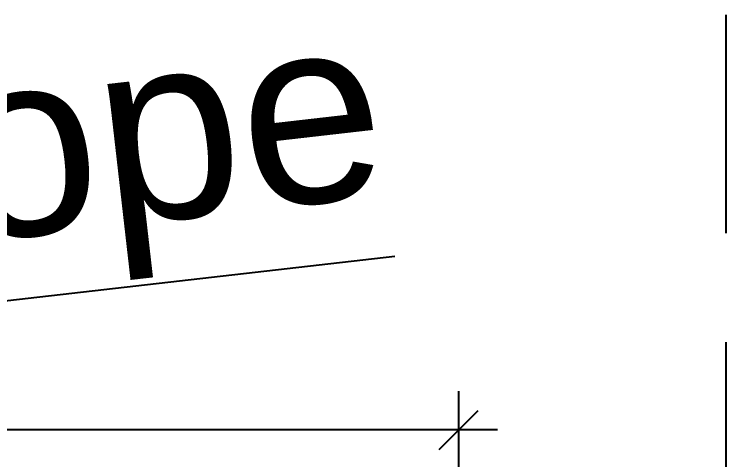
# Model space of a CAD drawing. Extents: x 7897917 to 8423973, y -6487334 to -6173396.
# Drawn here: x 8258567 to 8260032, y -6397518 to -6396600 of the extents above; entities that cross this region are included whole.
import ezdxf

# ---------------------------------------------------------------- set-up
doc = ezdxf.new("R2010")
doc.units = 0
doc.header["$LTSCALE"] = 600
doc.header["$MEASUREMENT"] = 0
doc.header["$PDMODE"] = 35
doc.linetypes.add('HIDDEN', pattern=[0.375, 0.25, -0.125])
doc.layers.get('0').update_dxf_attribs({"linetype": 'CONTINUOUS'})
doc.layers.get('Defpoints').update_dxf_attribs({"linetype": 'CONTINUOUS'})
for name, color, linetype in [('A-text', 7, 'CONTINUOUS'), ('Ridge', 53, 'CONTINUOUS'), ('Working Dim', 5, 'CONTINUOUS')]:
    doc.layers.add(name, color=color, linetype=linetype)
doc.styles.add('ari', font='arial.ttf')
doc.styles.add('ARIAL', font='arial.ttf')
doc.styles.add('ROMANS', font='romans.shx')
doc.dimstyles.new('int. dim', dxfattribs={"dimtxt": 450, "dimasz": 80, "dimexe": 80, "dimexo": 0, "dimgap": 70, "dimtad": 0, "dimdec": 0, "dimzin": 12, "dimdsep": 46, "dimtxsty": 'ari', "dimblk": 'OBLIQUE', "dimcen": 2, "dimdle": 80, "dimclrd": 256, "dimclre": 256, "dimclrt": 6, "dimadec": 0, "dimazin": 0, "dimtfac": 1, "dimtdec": 0, "dimtix": 1, "dimtmove": 2, "dimatfit": 3, "dimfxl": 1, "dimtolj": 1, "dimtzin": 0, "dimlwd": -1, "dimlwe": -1, "dimarcsym": 0})
doc.dimstyles.new('MM', dxfattribs={"dimscale": 0, "dimtxt": 200, "dimasz": 150, "dimexe": 40, "dimexo": 50, "dimgap": 50, "dimtad": 1, "dimdec": 0, "dimzin": 0, "dimdsep": 46, "dimtxsty": 'ROMANS', "dimblk": 'OBLIQUE', "dimcen": 0.09, "dimdle": 40, "dimclrd": 5, "dimclre": 5, "dimclrt": 6, "dimadec": 0, "dimazin": 0, "dimtfac": 1, "dimtdec": 0, "dimtofl": 0, "dimtmove": 0, "dimatfit": 3, "dimfxl": 1, "dimfrac": 2, "dimtolj": 1, "dimtzin": 0, "dimarcsym": 0})

# ---------------------------------------------------------------- blocks, each defined once
blk = doc.blocks.new('_Oblique')
at = {"color": 0, "linetype": 'ByBlock', "lineweight": -2}
blk.add_line((-0.5, -0.5), (0.5, 0.5), dxfattribs=at)
blk = doc.blocks.new('*D2595')
at = {"layer": 'Defpoints', "color": 0, "transparency": 16777216}
for p in [(8259482.2, -6397456.6), (8256032.1, -6397621, 0.7), (8259482.2, -6397621, 0.7)]:
    blk.add_point(p, dxfattribs=at)
at = {"layer": 'Working Dim', "transparency": 16777216}
for p, q in [((8256032.1, -6397621), (8256032.1, -6397376.6)), ((8259482.2, -6397621), (8259482.2, -6397376.6)), ((8255952.1, -6397456.6), (8257388.9, -6397456.6)), ((8259562.2, -6397456.6), (8258125.4, -6397456.6))]:
    blk.add_line(p, q, dxfattribs=at)
at = {"layer": 'Working Dim', "transparency": 16777216, "xscale": 80, "yscale": 80, "zscale": 80, "rotation": 180}
blk.add_blockref('_Oblique', (8256032.1, -6397456.6), dxfattribs=at)
at = {"layer": 'Working Dim', "transparency": 16777216, "xscale": 80, "yscale": 80, "zscale": 80}
blk.add_blockref('_Oblique', (8259482.2, -6397456.6), dxfattribs=at)
at = {"layer": 'Working Dim', "color": 6, "transparency": 16777216, "insert": (8257757.2, -6397456.6), "char_height": 200, "attachment_point": 5, "style": 'ari'}
blk.add_mtext('\\A1;3450', dxfattribs=at)

msp = doc.modelspace()

# ---------------------------------------------------------------- linework, layer by layer
at = {"layer": 'Ridge', "linetype": 'HIDDEN', "ltscale": 3}
msp.add_line((8260032.21, -6385125.744, 2.894), (8260032.21, -6398450.827, 2.894), dxfattribs=at)

# ---------------------------------------------------------------- texts
at = {"layer": 'A-text', "color": 0, "lineweight": 15, "style": 'ARIAL'}
msp.add_text('Slope', height=380.16, rotation=6.530589, dxfattribs=at).set_placement((8257995.018, -6397124.888, 2.894))

# ---------------------------------------------------------------- dimensions: what is measured, and where the dimension line sits
at = {"layer": 'Working Dim'}
dim = msp.add_linear_dim(base=(8259482.21, -6397456.608, 34.253), p1=(8256032.133, -6397621.006, 34.945), p2=(8259482.21, -6397621.006, 34.945), dimstyle='int. dim', override={"dimtxt": 200}, dxfattribs=at)
dim.commit()
dim.dimension.update_dxf_attribs({"geometry": '*D2595', "text_midpoint": (8257757.171, -6397456.608, 34.253)})

# ---------------------------------------------------------------- leaders
at = {"layer": 'A-text', "color": 0, "lineweight": 15}
msp.add_leader([(8257372.834, -6397325.091, 2.894), (8259350.803, -6397098.66, 2.894)], dimstyle='MM', override={"dimscale": 1, "dimasz": 300, "dimtad": 0}, dxfattribs=at)

doc.saveas('drawing.dxf')
